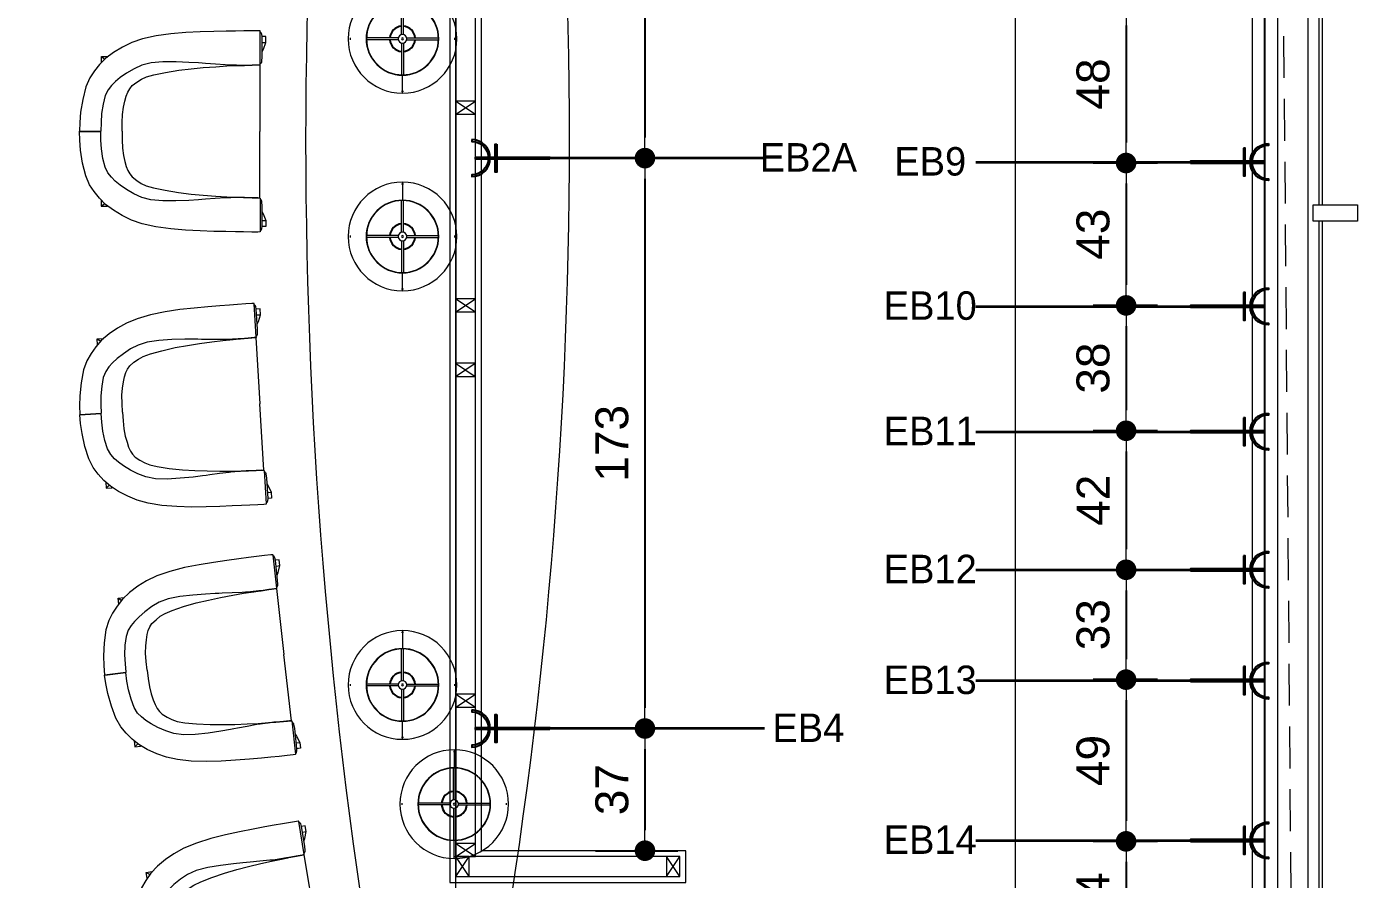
# Model space of a CAD drawing. Header units: centimetres. Extents: x 5488 to 20269, y -31398 to -19684.
# Drawn here: x 13498.3 to 13902.4, y -23883.3 to -23624.4 of the extents above; entities that cross this region are included whole.
import ezdxf
from ezdxf.enums import TextEntityAlignment as Align

# ---------------------------------------------------------------- set-up
doc = ezdxf.new("R2010")
doc.units = ezdxf.units.CM
doc.set_wipeout_variables(frame=1)
doc.header["$PDMODE"] = 1
doc.linetypes.add('HIDDEN', pattern=[9.524999999999999, 6.35, -3.175])
doc.layers.add('ELEKTRİK', color=10, linetype='Continuous')
doc.layers.add('xxx_Autoxxx_Auto_Tefris_Silik', color=252, linetype='Continuous')
for name, color, linetype, lineweight in [('ELK', 1, 'Continuous', 35), ('Make2D$Visible$Curves$METAL', 132, 'Continuous', 0), ('Make2D$Visible$Tangents$Default', 40, 'Continuous', 0), ('xxx_Auto_Element_Dograma Cam', 140, 'Continuous', 9), ('xxx_Auto_FFE_UPHOLSTERY', 67, 'Continuous', 20), ('xxx_Auto_FFE_WOOD', 36, 'Continuous', 0), ('xxx_Auto_Kaplama_Ahşap', 34, 'Continuous', 0), ('xxx_Auto_Konstruksiyon_Metal', 141, 'Continuous', 0), ('xxx_Auto_Merdiven_Merdiven', 163, 'Continuous', 15), ('xxx_Auto_Tefris_Silik', 252, 'Continuous', 13), ('xxx_Auto_Tefris_Tefris', 32, 'Continuous', 15)]:
    doc.layers.add(name, color=color, linetype=linetype, lineweight=lineweight)
doc.styles.add('AUTOBAN', font='')
doc.styles.add('TAKSİM', font='GOTHIC.TTF', dxfattribs={"height": 20})
doc.styles.get('AUTOBAN').set_extended_font_data('Helvetica Normal Tr')
doc.dimstyles.new('AUTO_DIM_1-50', dxfattribs={"dimtxt": 10, "dimasz": 6.25, "dimexe": 10, "dimexo": 10, "dimgap": 5, "dimtad": 1, "dimdec": 0, "dimzin": 0, "dimdsep": 46, "dimtxsty": 'AUTOBAN', "dimblk": 'DOT', "dimcen": 5, "dimclrd": 256, "dimclre": 256, "dimclrt": 256, "dimadec": 0, "dimazin": 0, "dimtfac": 1, "dimtdec": 0, "dimtix": 1, "dimtofl": 0, "dimtmove": 1, "dimatfit": 3, "dimfxl": 15, "dimfxlon": 1, "dimtolj": 1, "dimtzin": 0, "dimlwd": -1, "dimlwe": -1, "dimarcsym": 0})

# ---------------------------------------------------------------- blocks, each defined once
blk = doc.blocks.new('A$Cff1dd7f8')
at = {"layer": 'Make2D$Visible$Curves$METAL'}
for p, q in [((0.2732328347628936, 15.87295637635179), (-0.2732328347701696, 15.87295637635179)), ((-0.2732328347701696, 1.253636243458459), (-0.2732328347701696, 10.92609593551242)), ((0.2732328347628936, 1.253636243458459), (0.2732328347628936, 10.92609200894731)), ((-15.87295637656644, 0.2732328345482529), (-15.87295637656644, -0.2732328349775344)), ((-1.253377393892151, 0.2732328345482529), (-10.92589744630095, 0.2732328345482529)), ((1.253870128748531, 0.2732328345482529), (10.9258974462864, 0.2732328345482529)), ((15.87295637655916, -0.2732328349775344), (15.87295637655916, 0.2732328345482529)), ((-1.253380307163752, -0.2732328349775344), (-10.9258974462864, -0.2732328349775344)), ((-0.2732328347701696, -1.253636243458459), (-0.2732328347701696, -10.92573252727379)), ((0.2732328347628936, -1.253636243458459), (0.2732328347628936, -10.92573645383527)), ((1.253867215389619, -0.2732328349775344), (10.92589744627185, -0.2732328349775344)), ((-0.2732328347701696, -15.8729563767738), (0.2732328347628936, -15.8729563767738))]:
    blk.add_line(p, q, dxfattribs=at)
at = {"layer": 'Make2D$Visible$Curves$METAL', "extrusion": (0, 0, -1)}
for centre, radius in [((0, 0), 1.283066643983845), ((7.275957614183426e-12, 0), 0.2848867890329946)]:
    blk.add_circle(centre, radius, dxfattribs=at)
at = {"layer": 'Make2D$Visible$Tangents$Default'}
for p, q in [((0, 10.92931339054849), (0, 11.0353433047203)), ((0, -11.03534330472394), (0, -10.92931339054849))]:
    blk.add_line(p, q, dxfattribs=at)
at = {"layer": 'xxx_Auto_FFE_UPHOLSTERY'}
for p, q in [((0, 16.49999999999636), (0, 11.0353433047203)), ((0, -16.49999999999636), (0, -11.03534330472394))]:
    blk.add_line(p, q, dxfattribs=at)
for centre, radius, start, end in [((0, 0), 16.49999999999511, 90, 270), ((0, 0), 16.49999999999468, 270, 90), ((-7.275957614183426e-12, 0), 11.03534330472205, 90, 270), ((0, 0), 10.92931339054622, 90, 270), ((0, 0), 11.03534330472137, 270, 90), ((0, 0), 10.92931339054624, 270, 90)]:
    blk.add_arc(centre, radius, start, end, dxfattribs=at)
at = {"layer": 'xxx_Auto_FFE_WOOD', "lineweight": -3}
for centre, radius, start, end in [((-7.275957614183426e-12, 3.637978807091713e-12), 3.838265330786329, 94.08214108118798, 175.9164560713276), ((0, 3.637978807091713e-12), 3.838265330786175, 4.082141078054467, 85.9158123688737), ((-7.275957614183426e-12, -3.637978807091713e-12), 3.838265330785848, 184.0803807781987, 265.917858918812), ((-7.275957614183426e-12, 3.637978807091713e-12), 3.838265330788561, 274.086320684831, 355.9178589156785)]:
    blk.add_arc(centre, radius, start, end, dxfattribs=at)
blk = doc.blocks.new('MASA AYDINLATMA 1')
at = {"layer": 'xxx_Auto_Konstruksiyon_Metal'}
blk.add_blockref('A$Cff1dd7f8', (18518.08881804477, -30454.92704879188, -1.576971435546931), dxfattribs=at)
blk = doc.blocks.new('bar_tabla')
blk.add_wipeout([(8493.086191671964, -23936.262466913187), (8492.477129803923, -23936.18178919871), (8491.877488020282, -23936.048017064004), (8491.291885585064, -23935.86218100566), (8490.72483361197, -23935.62571258806), (8490.180700313578, -23935.340433415502), (8489.663677351376, -23935.008541099727), (8489.177747545837, -23934.632592330876), (8488.726654195263, -23934.21548318235), (8488.313872239767, -23933.760426801306), (8487.942581492518, -23933.270928656548), (8487.615642144447, -23932.750759534632), (8487.335572731137, -23932.203926492064), (8487.10453073161, -23931.634641987475), (8486.92429594845, -23931.047291431456), (8486.796256797332, -23930.44639940414), (8476.440201127178, -23862.684152797738), (8469.029101043836, -23794.536918446334), (8464.576868778846, -23726.132623390768), (8463.091862131378, -23657.5996772302), (8464.576868778846, -23589.06673106963), (8469.029101043836, -23520.662436014063), (8476.440201127176, -23452.51520166266), (8486.79625679733, -23384.752955056258), (8486.924295948449, -23384.15206302894), (8487.104530731609, -23383.564712472922), (8487.335572731135, -23382.995427968333), (8487.615642144445, -23382.448594925765), (8487.942581492516, -23381.92842580385), (8488.313872239765, -23381.438927659092), (8488.726654195261, -23380.983871278047), (8489.177747545835, -23380.56676212952), (8489.663677351375, -23380.19081336067), (8490.180700313576, -23379.858921044895), (8490.724833611968, -23379.57364187234), (8491.291885585062, -23379.337173454736), (8491.87748802028, -23379.151337396394), (8492.477129803921, -23379.01756526169), (8493.086191671962, -23378.93688754721), (8493.69998179395, -23378.909925743446), (8511.392033521683, -23378.909925743446), (8511.998770932156, -23378.936270337937), (8512.600941413759, -23379.015105824947), (8513.19401241302, -23379.145838807635), (8513.773519868515, -23379.327485255308), (8514.335101811981, -23379.558677910252), (8514.874531200967, -23379.837676579107), (8515.3877477359, -23380.162381231366), (8515.870888422063, -23380.530347806343), (8516.320316646468, -23380.938806609694), (8516.732649550739, -23381.384683160977), (8517.104783493969, -23381.86462133535), (8517.433917413922, -23382.375008625222), (8517.717573910695, -23382.912003331683), (8517.953617894182, -23383.471563481075), (8518.140272654942, -23384.049477249046), (8518.276133237556, -23384.641394663064), (8529.16996080023, -23452.38382146324), (8536.967452922883, -23520.552076423595), (8541.652429609523, -23589.004708668006), (8543.21516941345, -23657.5996772302), (8541.652429609523, -23726.19464579239), (8536.967452922883, -23794.647278036802), (8529.16996080023, -23862.815532997156), (8518.276133237556, -23930.557959797334), (8518.14027265494, -23931.149877211352), (8517.953617894178, -23931.727790979323), (8517.717573910693, -23932.287351128714), (8517.433917413919, -23932.82434583517), (8517.104783493965, -23933.334733125044), (8516.732649550735, -23933.81467129942), (8516.320316646466, -23934.260547850703), (8515.870888422061, -23934.66900665405), (8515.387747735898, -23935.036973229027), (8514.874531200965, -23935.361677881287), (8514.33510181198, -23935.640676550145), (8513.773519868513, -23935.871869205086), (8513.19401241302, -23936.05351565276), (8512.600941413759, -23936.184248635447), (8511.998770932156, -23936.263084122456), (8511.392033521683, -23936.28942871695), (8493.699981793952, -23936.28942871695)])
at = {"color": 0, "lineweight": -2, "ltscale": 100}
blk.add_lwpolyline([(8493.699981793952, -23936.28942871695), (8511.392033521683, -23936.28942871695, 0.3617938287667207), (8518.276133237556, -23930.55795979733, 0.09136574256456434), (8518.276133237556, -23384.64139466306, 0.3617938287667207), (8511.392033521683, -23378.90992574345), (8493.69998179395, -23378.90992574345, 0.3663756221309762), (8486.79625679733, -23384.75295505626, 0.08687806280788518), (8486.796256797332, -23930.44639940414, 0.3663756221309762)], format="xyb", close=True, dxfattribs=at)
at = {"layer": 'xxx_Auto_Kaplama_Ahşap'}
for p in [(-10025.59611408161, 6828.22440660758), (-10025.59611408161, 6768.224406607587), (-10025.59611408161, 6632.11220680895), (-10009.87237693171, 6595.950843441671, 1.576971435546938)]:
    blk.add_blockref('MASA AYDINLATMA 1', p, dxfattribs=at)
blk = doc.blocks.new('A$C19821016')
for points in [[(22.44048920782006, -61.0090202333231), (33.71055451543725, -61.00901563544357), (33.78069534895985, -60.9965148438896), (33.83082045573065, -60.95901444196898), (33.85852249318486, -60.2381606251256), (33.86139793345501, -58.1755995887961), (33.84255033592672, -55.43170722200375), (33.79860576906867, -52.6669135487391), (33.73707339253815, -49.45680767784688), (33.65896580158369, -45.37702522375002), (33.52197431638888, -40.74022165262431), (33.28380551592454, -35.859057675847), (32.84670019998885, -30.84781451082017), (32.11292205656537, -25.82077432861297), (31.11008015044354, -21.25182599201798), (29.86580261990639, -17.61485597962928), (28.36018421080371, -14.50832735804033), (26.57331585428983, -11.53070510119323), (24.59531985987269, -8.894269445760074), (22.51632235175202, -6.811296813710214), (20.2947411285113, -5.051698034385481), (17.95173435407378, -3.48197586099559), (14.93015788030243, -2.143560040492957), (10.70720175392125, -1.10759679752482), (6.354020586531988, -0.4161923235042195), (2.941776619118173, -0.1114299216606014), (0, 0), (-8.262786650448106e-06, -0.04298319035115128), (-0.01461591484257951, -0.07518768906811601), (-0.05846371977531817, -0.08592607975879218)], [(-22.55739179240481, -61.00902941227832), (-33.827457100022, -61.00902941227832), (-33.89759793864505, -60.99652864933887), (-33.94772306071536, -60.95902826786914), (-33.97542539225833, -60.23817446232715), (-33.97830167399661, -58.1756134271709), (-33.95945519590168, -55.4317210526915), (-33.91551175700442, -52.66692736149707), (-33.85398069010989, -49.4568214655028), (-33.77587476359622, -45.37703897953907), (-33.63888517009036, -40.74023535252491), (-33.40071836100833, -35.85907127858081), (-32.96361508952396, -30.84782793522754), (-32.22983899699466, -25.82078745366016), (-31.2269989548804, -21.25183870793262), (-29.98272290812747, -17.61486818791309), (-28.47710576640384, -14.50833895207325), (-26.69023862468021, -11.5307159662334), (-24.71224370585696, -8.894279503831058), (-22.63324704753177, -6.811306023606448), (-20.41166654216067, -5.051706337937503), (-18.06866040812747, -3.481983208665042), (-15.0470844803931, -2.143566155442386), (-10.82412877665774, -1.107601189622073), (-6.470947891342803, -0.4161949396220734), (-3.05870404826419, -0.1114311456767609), (-0.1169274746062001, -2.385058905929327e-08), (-0.1169191942826728, -0.04298321419992135), (-0.1023115290881833, -0.07518770695605781), (-0.05846371977531817, -0.08592607975879218)], [(-0.1169346111109917, -0.04294922580265848), (-0.1169346111109917, -7.225942635544925), (-0.1169346111109917, -7.202067047377568), (-0.1023200227500638, -7.184169793137698), (-0.05846372233645525, -7.178199791916995)], [(7.166438081185333e-06, -0.04294922580265848), (7.166438081185333e-06, -7.225942635544925), (7.166438081185333e-06, -7.202067047377568), (-0.0146074219228467, -7.184169793137698), (-0.05846372233645525, -7.178199791916995)], [(-23.24763871632422, -7.42686047420284), (-23.26189767775941, -7.416759490966797), (-25.27224504409787, -7.416761422211493), (-25.27218965335305, -9.383563995157601), (-25.20105037850044, -9.545786369859343)], [(-25.27224504409787, -7.416761422211493), (-24.59493600783753, -8.268869400024414), (-24.39732333117536, -8.578743330661382)], [(-22.55958630994246, -61.00902941227832), (-22.51957967236922, -60.95903017521778), (-22.47228505567, -60.26843264103809), (-22.41041257337019, -58.29664614201465), (-22.34125211194441, -55.68426325322071), (-22.35372998670027, -54.92947008610645), (-22.37625195935652, -53.00333979130664), (-22.39969708875105, -51.07266809941211), (-22.41195371106551, -50.37190439701953), (-22.49295690015242, -49.20993235112292), (-22.72262647107527, -45.89564325810352), (-22.95754697278426, -42.56603052616992), (-23.05430295422957, -41.35809137822071), (-23.13473393872664, -40.17320539952198), (-23.32067563489363, -36.91275169850269), (-23.47826459363387, -32.57976152897754), (-23.4736335511534, -28.17726614476123), (-23.14938428357527, -24.17651369572559), (-22.3481223817198, -21.04875185490528), (-21.16510846570418, -18.42441179753223), (-19.69560124829695, -15.93391802311817), (-18.18010785535262, -13.76853373051563), (-16.8591315980284, -12.11951830387989), (-15.55696465924666, -10.80996515751758), (-14.09789063886092, -9.662961983689456), (-12.11305692151473, -8.709266686448245), (-9.23361375287459, -7.979633355149417), (-6.015085482153154, -7.499422097214847), (-3.012998842748857, -7.293987298020511), (-0.1191291286486376, -7.225942635544925), (-0.1169346111109917, -7.225942635544925)], [(-23.26189767775941, -7.416759490966797), (-23.26189767775941, -7.441146699326055)], [(22.4404643477319, -61.00902941227832), (22.40045771015866, -60.95903017521778), (22.35316309345944, -60.26843264103809), (22.29129061115964, -58.29664614201465), (22.22213014973386, -55.68426325322071), (22.23460802448972, -54.92947008610645), (22.25712999714597, -53.00333979130664), (22.2805751265405, -51.07266809941211), (22.29283174885495, -50.37190439701953), (22.37383493794187, -49.20993235112292), (22.60350450886472, -45.89564325810352), (22.8384250105737, -42.56603052616992), (22.93518099201901, -41.35809137822071), (23.01561197651608, -40.17320539952198), (23.20155367268308, -36.91275169850269), (23.35914263142331, -32.57976152897754), (23.35451158894284, -28.17726614476305), (23.03026232136472, -24.17651369572741), (22.22900041950925, -21.0487518549071), (21.04598650349362, -18.42441179753405), (19.5764792860864, -15.93391802311999), (18.06098589314206, -13.76853373051745), (16.74000963581784, -12.1195183038817), (15.4378426970361, -10.8099651575194), (13.97876867665036, -9.662961983691275), (11.99393495930417, -8.709266686450064), (9.114491790664033, -7.979633355151236), (5.895963519942597, -7.499422097216666), (2.893876880538301, -7.293987298020511), (7.166438081185333e-06, -7.225942635544925)], [(23.13071127677358, -7.42686047420284), (23.14497023820877, -7.416759490966797), (25.15531760454724, -7.416761422211493), (25.15526221380242, -9.383563995157601), (25.0841229389498, -9.545786369859343)], [(23.14497023820877, -7.416759490966797), (23.14497023820877, -7.441146699326055)], [(25.15531760454724, -7.416761422211493), (24.4780085682869, -8.268869400024414), (24.28039589162472, -8.578743330661382)], [(-25.27224313674378, -9.383563995361328), (-25.07934186862622, -9.383563263287215)], [(25.15531569719315, -9.383563995361328), (24.96241442907558, -9.383563263289034)], [(-26.95255864102, -61.61902857297537), (-27.86001366376877, -62.05429267883301), (-30.04897850751877, -62.90637397766113), (-32.05932205915451, -62.9063478034077), (-32.05932205915451, -61.61762316557542)], [(-30.04898644959212, -61.6190294397893), (-30.04900321054993, -62.90637397733917)], [(26.83563120146937, -61.61902857297537), (27.74308622421813, -62.05429267883301), (29.93205106796813, -62.90637397766113), (31.94239461960387, -62.9063478034077), (31.94239461960387, -61.61762316557542)], [(29.93205901004148, -61.6190294397893), (29.93207577099929, -62.90637397733917)]]:
    blk.add_lwpolyline(points)
at = {"elevation": -1.971214294433667}
for points in [[(-0.05846558138728142, -14.48922157287598), (-2.981317143887281, -14.48922157287598), (-5.743293385952711, -14.58601760864258), (-8.183518987149, -14.92296600341797), (-10.26409588381648, -15.37605094909668), (-11.94712601229548, -15.82791137695312), (-13.30847797915339, -16.35544013977051), (-14.42402039095759, -17.03553009033203), (-15.45691452547908, -17.81680488586426), (-16.60385666415095, -19.34931373596191), (-17.6089225821197, -20.90572547912598), (-18.3897071890533, -22.60106372833252), (-19.11252365633845, -25.08364486694336), (-19.94369469210505, -29.00178527832031), (-20.70149956271052, -33.49360394477844), (-21.20422516390681, -37.69722175598145), (-21.55900074468445, -41.77080420598031), (-21.88651428744197, -46.02813339233398), (-22.12501546791646, -49.72882347550694), (-22.27199805203963, -53.203068028708), (-22.33123932406306, -55.39768981933594), (-22.33905945345759, -55.68998527526855), (-22.40821991488338, -58.3023681640625), (-22.47738037630916, -60.91475105285645), (-0.05846558138728142, -60.87828826904297)], [(-0.05846558138728142, -14.48922157287598), (2.864385981112719, -14.48922157287598), (5.626362223178148, -14.58601760864258), (8.066587824374437, -14.92296600341797), (10.14716472104192, -15.37605094909668), (11.83019484952092, -15.82791137695312), (13.19154681637883, -16.35544013977051), (14.30708922818303, -17.03553009033203), (15.33998336270452, -17.81680488586426), (16.48692550137639, -19.34931373596191), (17.49199141934514, -20.90572547912598), (18.27277602627873, -22.60106372833252), (18.99559249356389, -25.08364486694336), (19.82676352933049, -29.00178527832031), (20.58456839993596, -33.49360394477844), (21.08729400113225, -37.69722175598145), (21.44206958190989, -41.77080420598031), (21.76958312466741, -46.02813339233398), (22.00808430514189, -49.72882347550694), (22.15506688926507, -53.203068028708), (22.2143081612885, -55.39768981933594), (22.22212829068303, -55.68998527526855), (22.29128875210881, -58.3023681640625), (22.36044921353459, -60.91475105285645), (-0.05846558138728142, -60.87828826904297)]]:
    blk.add_lwpolyline(points, dxfattribs=at)
for points in [[(-22.86046862717922, -61.00902941227832, -0.2248433294335341), (-23.77753990888596, -61.5302791595459), (-25.23238152265549, -61.61902809143066), (-32.04581040143967, -61.6190299987793), (-32.89820069074631, -61.5302791595459, -0.1677319104943436), (-33.60453691308976, -61.00902941227832, -0.1677319104943436)], [(22.74354118762858, -61.00902941227832, 0.2248433294335341), (23.66061246933532, -61.5302791595459), (25.11545408310485, -61.61902809143066), (31.92888296188903, -61.6190299987793), (32.78127325119567, -61.5302791595459, 0.1677319104943436), (33.48760947353912, -61.00902941227832, 0.1677319104943436)]]:
    blk.add_lwpolyline(points, format="xyb")
blk = doc.blocks.new('A$C67A25700')
at = {"color": 0}
blk.add_wipeout([(22.564627395776274, 3.6035648822053616), (22.865509711788643, 3.6035920171375935), (23.78262799845387, 3.0824249776376647), (25.23747761006873, 2.993807250331251), (26.957654721480644, 2.993961902161324), (27.865148994630566, 2.5587796364850703), (30.054215377065756, 1.7068957544507342), (32.064534217496025, 1.7070770541237152), (32.06441799210178, 2.995827860646699), (32.903288743203106, 3.083247520201354), (33.60957795400765, 3.604560965952899), (33.83249814003359, 3.6045810699065655), (33.90263785099481, 3.6170881584142194), (33.95275959090852, 3.654593060242398), (33.983087183088244, 6.438010647339581), (33.96938697108246, 8.406797303593123), (33.90551396234512, 12.68853339233194), (33.809288597456046, 17.688202188177897), (33.72887655095302, 20.94504650073022), (33.522794772260795, 26.313929328527905), (33.069419679775706, 32.58053401632833), (32.80064186742035, 34.89740749031008), (32.65850676486087, 35.87054947590042), (32.3123357704602, 38.24064330056233), (31.94402552606096, 40.10279229859346), (31.538606646005938, 41.94908939027058), (31.228454521661636, 43.361537091463035), (29.983850481470107, 46.99839538223418), (28.477953184970474, 50.10478882205729), (26.690817514965897, 53.08225064800376), (25.201446003213967, 55.06703621407316), (25.272628392890873, 55.22927472887967), (25.272452925067444, 57.19607729420378), (23.247840230841543, 57.18579049209428), (22.416567983725688, 57.973004630505955), (20.989356748826054, 59.10321581915976), (20.22227433780293, 59.68755108651475), (18.068513462242915, 61.13020583980813), (15.046816842274891, 62.46835038816441), (11.497127578105285, 63.338811924380764), (7.548840183053857, 64.02378132801705), (6.470524505929328, 64.19494816205939), (3.0582531917440607, 64.49940422313692), (1.587359886214837, 64.55498713244543), (0.11646658068561243, 64.61057004175419), (0.11647759054372137, 64.56762084062153), (0.10185741599450845, 64.53538104082222), (0.05801057529342903, 64.52463871366868), (0.014161802102919105, 64.5353731499224), (-0.0004641865338585061, 64.56761034549615), (-0.000460893447566316, 64.61055952055543), (-0.3537941811165232, 64.59714389429001), (-1.1222824154761888, 64.56796535011773), (-1.8539093949343113, 64.54018638203075), (-2.653403321217341, 64.50983059023011), (-2.9422274513464246, 64.49886429658729), (-4.382143065094852, 64.37012825339168), (-5.703921731851037, 64.25195427575488), (-6.3544439200285465, 64.19379416434444), (-9.898423185737272, 63.6305854501468), (-10.707562715722961, 63.50199710351093), (-14.930425397066468, 62.465653019415164), (-17.951881154139205, 61.12696470488302), (-20.29474635438334, 59.557031234897885), (-22.302816366132287, 57.96624883859227), (-23.144762160519786, 57.19171274134356), (-25.155109518507967, 57.19152950785442), (-25.154930235975666, 55.22472694287434), (-25.08372284807259, 55.06251098952158), (-25.829793411816937, 54.06789997249954), (-26.395226360512336, 53.31410285532269), (-26.48526004156958, 53.194076016798775), (-26.57273674838163, 53.07745796408701), (-27.05456163697683, 52.27438491976792), (-27.466036655262972, 51.5885662677711), (-28.192188287673098, 50.3782659784402), (-28.359336562146265, 50.09967457145543), (-28.783258899888807, 49.224798483829964), (-29.32560722718836, 48.10551898267936), (-29.657307659717887, 47.4209672361959), (-29.864674804283236, 46.99301017900191), (-30.210810771672147, 45.98097155312495), (-30.48664956779451, 45.17446907290685), (-30.866922754117628, 44.06261942651973), (-31.10862433130579, 43.35592796681158), (-31.47210072935064, 41.6992157842141), (-31.768277819644236, 40.34925139494567), (-32.11105418486363, 38.78688920796397), (-32.42190802748589, 36.65591618398329), (-32.89754225674223, 33.14965067978255), (-32.932514913536394, 32.7482845750805), (-33.15536726028036, 30.19070426708212), (-33.30877189779288, 28.178935173972107), (-33.460625521176006, 25.060985909026357), (-33.53590189558354, 23.285360222963767), (-33.61627041890844, 20.556759523500787), (-33.665791280603024, 18.68171246167804), (-33.71682296664899, 16.00356152745318), (-33.773078178812916, 13.05384249921093), (-33.81616439642014, 10.558199261836222), (-33.847312079335595, 7.803853421567467), (-33.855081424048294, 5.4006260095592395), (-33.83966717475836, 4.008919967440164), (-33.825783651154865, 3.6484943096316726), (-33.775655162631516, 3.610998428374188), (-33.705513202016476, 3.598503962488735), (-33.48256815978256, 3.5985102918481005), (-32.77618493164463, 3.077324247305782), (-31.937298426385947, 2.990055895511773), (-31.937198982277746, 1.7013312616260023), (-29.926838657530492, 1.701486390567858), (-27.28424278475527, 2.7714380679586625), (-26.830534902272795, 2.9891110392071383), (-25.110357790947727, 2.9892666541282793), (-23.65552418689538, 3.0781467898670627), (-22.738499917563573, 3.599479240663406), (-22.435447939815695, 3.5995157502212365), (-22.395420950647168, 3.6495094183449908), (-22.355416447478696, 3.693792148674838), (-11.689830955488139, 3.7121008448544472), (2.33735375802466, 3.728783568228927), (14.371834928358787, 3.7102956601598933), (22.15593117456718, 3.6983373834575985)], dxfattribs=at)
at = {"color": 0, "xscale": -1, "rotation": 0.00516719330883042}
blk.add_blockref('A$C19821016', (-0.0004608934486896032, 64.6105595205554), dxfattribs=at)
blk = doc.blocks.new('A$C50025146')
at = {"layer": 'ELEKTRİK'}
for points in [[(16.0258407970905, 9.846670621633166), (16.5885051934838, 9.846670621633166), (16.5885051934838, 1.406704675742731), (16.0258407970905, 1.406704675742731)], [(6.940050297998823e-05, 5.345355450490388), (6.940050297998823e-05, 5.908019846885509), (22.50664525620232, 5.908019846885509), (22.50664525620232, 5.345355450490388)]]:
    blk.add_hatch(color=256, dxfattribs=at).paths.add_polyline_path(points)
h = blk.add_hatch(color=256, dxfattribs=at)
edge = h.paths.add_edge_path()
edge.add_line((23.70435837441619, 11.25333161261187), (23.70435837441619, 10.69066721622039))
edge.add_ellipse((23.70435837441619, 5.626687648689767), major_axis=(3.580774291992597, -3.580774291992606), ratio=0.9999999999999413, start_angle=134.9999999999983, end_angle=314.9999999999983)
edge.add_line((23.70435837441619, 0.5627080811555061), (23.70435837441619, 4.368476402305532e-05))
edge.add_ellipse((23.70435837441619, 5.626687648689767), major_axis=(3.978638102213783, 3.978638102213774), ratio=0.9999999999999128, start_angle=45.0000000000025, end_angle=225.0000000000025, ccw=False)
for points, elevation in [([(16.0258407970905, 1.406704675742731), (16.0258407970905, 9.846670621633166), (16.5885051934838, 9.846670621633166), (16.5885051934838, 1.406704675742731)], 4.791194770819646e-08), ([(6.940050297998823e-05, 5.908019846885509), (22.50664525620232, 5.908019846885509), (22.50664525620232, 5.345355450490388), (6.940050297998823e-05, 5.345355450490388)], 4.794507297291503e-08)]:
    blk.add_lwpolyline(points, close=True, dxfattribs=dict(at, elevation=elevation))
at = {"layer": 'ELEKTRİK', "elevation": 4.798666618537076e-08}
blk.add_lwpolyline([(23.70435837441437, 4.368476402305532e-05), (23.70435837441619, 0.5627080811555061, -0.9999999999999944), (23.70435837441619, 10.69066721622039), (23.70435837441619, 11.25333161261187, 0.9999999999999944)], format="xyb", close=True, dxfattribs=at)
blk = doc.blocks.new('_DOT')
at = {"color": 0, "linetype": 'ByBlock', "lineweight": 0}
blk.add_line((-0.5, 1e-16), (-1, 2e-16), dxfattribs=at)
at = {"linetype": 'ByBlock', "lineweight": 0, "const_width": 0.5}
blk.add_lwpolyline([(-0.25, 0, 1), (0.25, 0, 1)], format="xyb", close=True, dxfattribs=at)
blk = doc.blocks.new('*D327')
at = {"transparency": 16777216}
for p, q in [((13841.70224471804, -23617.86037277993), (13822.12619090527, -23617.86037277993)), ((13832.12619090527, -23624.11037277993), (13832.12619090527, -23659.5816313615)), ((13841.70224471804, -23665.8316313615), (13822.12619090527, -23665.8316313615))]:
    blk.add_line(p, q, dxfattribs=at)
at = {"layer": 'Defpoints', "color": 0, "transparency": 16777216}
for p in [(13851.70224471804, -23617.86037277993), (13832.12619090527, -23665.8316313615), (13851.70224471804, -23665.8316313615)]:
    blk.add_point(p, dxfattribs=at)
at = {"transparency": 16777216, "xscale": 6.25, "yscale": 6.25, "zscale": 6.25}
for p, rotation in [((13832.12619090527, -23617.86037277993), 90), ((13832.12619090527, -23665.8316313615), 270)]:
    blk.add_blockref('_DOT', p, dxfattribs=dict(at, rotation=rotation))
at = {"transparency": 16777216, "insert": (13822.12619090526, -23641.84600207071), "char_height": 10, "attachment_point": 5, "rotation": 90, "style": 'AUTOBAN'}
blk.add_mtext('\\A1;48', dxfattribs=at)
blk = doc.blocks.new('*D328')
at = {"transparency": 16777216}
for p, q in [((13841.70224471804, -23665.8316313615), (13822.12619090529, -23665.8316313615)), ((13832.12619090529, -23672.0816313615), (13832.12619090529, -23702.80432481163)), ((13841.70224471804, -23709.05432481163), (13822.12619090529, -23709.05432481163))]:
    blk.add_line(p, q, dxfattribs=at)
at = {"layer": 'Defpoints', "color": 0, "transparency": 16777216}
for p in [(13851.70224471804, -23665.8316313615), (13832.12619090529, -23709.05432481163), (13851.70224471804, -23709.05432481163)]:
    blk.add_point(p, dxfattribs=at)
at = {"transparency": 16777216, "xscale": 6.25, "yscale": 6.25, "zscale": 6.25}
for p, rotation in [((13832.12619090529, -23665.8316313615), 90), ((13832.12619090529, -23709.05432481163), 270)]:
    blk.add_blockref('_DOT', p, dxfattribs=dict(at, rotation=rotation))
at = {"transparency": 16777216, "insert": (13822.12619090528, -23687.44297808656), "char_height": 10, "attachment_point": 5, "rotation": 90, "style": 'AUTOBAN'}
blk.add_mtext('\\A1;43', dxfattribs=at)
blk = doc.blocks.new('*D329')
at = {"transparency": 16777216}
for p, q in [((13841.70224471804, -23709.05432481163), (13822.1261909053, -23709.05432481163)), ((13832.1261909053, -23715.30432481163), (13832.1261909053, -23740.8504864995)), ((13841.70224471804, -23747.1004864995), (13822.1261909053, -23747.1004864995))]:
    blk.add_line(p, q, dxfattribs=at)
at = {"layer": 'Defpoints', "color": 0, "transparency": 16777216}
for p in [(13851.70224471804, -23709.05432481163), (13832.1261909053, -23747.1004864995), (13851.70224471804, -23747.1004864995)]:
    blk.add_point(p, dxfattribs=at)
at = {"transparency": 16777216, "xscale": 6.25, "yscale": 6.25, "zscale": 6.25}
for p, rotation in [((13832.1261909053, -23709.05432481163), 90), ((13832.1261909053, -23747.1004864995), 270)]:
    blk.add_blockref('_DOT', p, dxfattribs=dict(at, rotation=rotation))
at = {"transparency": 16777216, "insert": (13822.12619090529, -23728.07740565557), "char_height": 10, "attachment_point": 5, "rotation": 90, "style": 'AUTOBAN'}
blk.add_mtext('\\A1;38', dxfattribs=at)
blk = doc.blocks.new('*D330')
at = {"transparency": 16777216}
for p, q in [((13841.70224471804, -23747.1004864995), (13822.12619090532, -23747.1004864995)), ((13832.12619090532, -23753.3504864995), (13832.12619090532, -23783.03774507439)), ((13841.70224471804, -23789.28774507439), (13822.12619090532, -23789.28774507439))]:
    blk.add_line(p, q, dxfattribs=at)
at = {"layer": 'Defpoints', "color": 0, "transparency": 16777216}
for p in [(13851.70224471804, -23747.1004864995), (13832.12619090532, -23789.28774507439), (13851.70224471804, -23789.28774507439)]:
    blk.add_point(p, dxfattribs=at)
at = {"transparency": 16777216, "xscale": 6.25, "yscale": 6.25, "zscale": 6.25}
for p, rotation in [((13832.12619090532, -23747.1004864995), 90), ((13832.12619090532, -23789.28774507439), 270)]:
    blk.add_blockref('_DOT', p, dxfattribs=dict(at, rotation=rotation))
at = {"transparency": 16777216, "insert": (13822.12619090531, -23768.19411578694), "char_height": 10, "attachment_point": 5, "rotation": 90, "style": 'AUTOBAN'}
blk.add_mtext('\\A1;42', dxfattribs=at)
blk = doc.blocks.new('*D331')
at = {"transparency": 16777216}
for p, q in [((13841.70224471804, -23789.28774507439), (13822.12619090533, -23789.28774507439)), ((13832.12619090533, -23795.53774507439), (13832.12619090533, -23816.39142517478)), ((13841.70224471804, -23822.64142517478), (13822.12619090533, -23822.64142517478))]:
    blk.add_line(p, q, dxfattribs=at)
at = {"layer": 'Defpoints', "color": 0, "transparency": 16777216}
for p in [(13851.70224471804, -23789.28774507439), (13832.12619090533, -23822.64142517478), (13851.70224471804, -23822.64142517478)]:
    blk.add_point(p, dxfattribs=at)
at = {"transparency": 16777216, "xscale": 6.25, "yscale": 6.25, "zscale": 6.25}
for p, rotation in [((13832.12619090533, -23789.28774507439), 90), ((13832.12619090533, -23822.64142517478), 270)]:
    blk.add_blockref('_DOT', p, dxfattribs=dict(at, rotation=rotation))
at = {"transparency": 16777216, "insert": (13822.12619090532, -23805.96458512459), "char_height": 10, "attachment_point": 5, "rotation": 90, "style": 'AUTOBAN'}
blk.add_mtext('\\A1;33', dxfattribs=at)
blk = doc.blocks.new('*D332')
at = {"transparency": 16777216}
for p, q in [((13841.70224471804, -23822.64142517478), (13822.12619090535, -23822.64142517478)), ((13832.12619090535, -23828.89142517478), (13832.12619090535, -23865.47674721033)), ((13841.70224471806, -23871.72674721033), (13822.12619090535, -23871.72674721033))]:
    blk.add_line(p, q, dxfattribs=at)
at = {"layer": 'Defpoints', "color": 0, "transparency": 16777216}
for p in [(13851.70224471804, -23822.64142517478), (13832.12619090535, -23871.72674721033), (13851.70224471806, -23871.72674721033)]:
    blk.add_point(p, dxfattribs=at)
at = {"transparency": 16777216, "xscale": 6.25, "yscale": 6.25, "zscale": 6.25}
for p, rotation in [((13832.12619090535, -23822.64142517478), 90), ((13832.12619090535, -23871.72674721033), 270)]:
    blk.add_blockref('_DOT', p, dxfattribs=dict(at, rotation=rotation))
at = {"transparency": 16777216, "insert": (13822.12619090534, -23847.18408619256), "char_height": 10, "attachment_point": 5, "rotation": 90, "style": 'AUTOBAN'}
blk.add_mtext('\\A1;49', dxfattribs=at)
blk = doc.blocks.new('*D333')
at = {"transparency": 16777216}
for p, q in [((13841.70224471806, -23871.72674721033), (13822.12619090536, -23871.72674721033)), ((13832.12619090536, -23877.97674721033), (13832.12619090536, -23899.8816215083)), ((13847.12619090536, -23906.1316215083), (13822.12619090536, -23906.1316215083))]:
    blk.add_line(p, q, dxfattribs=at)
at = {"layer": 'Defpoints', "color": 0, "transparency": 16777216}
for p in [(13851.70224471806, -23871.72674721033), (13832.12619090536, -23906.1316215083), (13870.52865267088, -23906.1316215083)]:
    blk.add_point(p, dxfattribs=at)
at = {"transparency": 16777216, "xscale": 6.25, "yscale": 6.25, "zscale": 6.25}
for p, rotation in [((13832.12619090536, -23871.72674721033), 90), ((13832.12619090536, -23906.1316215083), 270)]:
    blk.add_blockref('_DOT', p, dxfattribs=dict(at, rotation=rotation))
at = {"transparency": 16777216, "insert": (13822.12619090535, -23888.92918435931), "char_height": 10, "attachment_point": 5, "rotation": 90, "style": 'AUTOBAN'}
blk.add_mtext('\\A1;34', dxfattribs=at)
blk = doc.blocks.new('*D336')
at = {"transparency": 16777216}
for p, q in [((13671.02712164291, -23530.72067180092), (13696.02712164291, -23530.72067180092)), ((13686.02712164291, -23536.97067180092), (13686.02712164291, -23658.09546977098)), ((13671.02712164291, -23664.34546977098), (13696.02712164291, -23664.34546977098))]:
    blk.add_line(p, q, dxfattribs=at)
at = {"layer": 'Defpoints', "color": 0, "transparency": 16777216}
for p in [(13657.63608154019, -23530.72067180092), (13657.88219927734, -23664.34546977098), (13686.02712164291, -23664.34546977098)]:
    blk.add_point(p, dxfattribs=at)
at = {"transparency": 16777216, "xscale": 6.25, "yscale": 6.25, "zscale": 6.25}
for p, rotation in [((13686.02712164291, -23530.72067180092), 90), ((13686.02712164291, -23664.34546977098), 270)]:
    blk.add_blockref('_DOT', p, dxfattribs=dict(at, rotation=rotation))
at = {"transparency": 16777216, "insert": (13676.0271216429, -23597.53307078595), "char_height": 10, "attachment_point": 5, "rotation": 90, "style": 'AUTOBAN'}
blk.add_mtext('\\A1;134', dxfattribs=at)
blk = doc.blocks.new('*D337')
at = {"transparency": 16777216}
for p, q in [((13671.02712164294, -23664.34546977098), (13696.02712164294, -23664.34546977098)), ((13686.02712164294, -23670.59546977098), (13686.02712164294, -23831.22514023057)), ((13671.02712164294, -23837.47514023057), (13696.02712164294, -23837.47514023057))]:
    blk.add_line(p, q, dxfattribs=at)
at = {"layer": 'Defpoints', "color": 0, "transparency": 16777216}
for p in [(13657.88219927734, -23664.34546977098), (13657.11530513306, -23837.47514023057), (13686.02712164294, -23837.47514023057)]:
    blk.add_point(p, dxfattribs=at)
at = {"transparency": 16777216, "xscale": 6.25, "yscale": 6.25, "zscale": 6.25}
for p, rotation in [((13686.02712164294, -23664.34546977098), 90), ((13686.02712164294, -23837.47514023057), 270)]:
    blk.add_blockref('_DOT', p, dxfattribs=dict(at, rotation=rotation))
at = {"transparency": 16777216, "insert": (13676.02712164293, -23750.91030500078), "char_height": 10, "attachment_point": 5, "rotation": 90, "style": 'AUTOBAN'}
blk.add_mtext('\\A1;173', dxfattribs=at)
blk = doc.blocks.new('*D338')
at = {"transparency": 16777216}
for p, q in [((13671.02712164296, -23837.47514023057), (13696.02712164296, -23837.47514023057)), ((13686.02712164296, -23843.72514023057), (13686.02712164296, -23868.31672632393)), ((13671.02712164296, -23874.56672632393), (13696.02712164296, -23874.56672632393))]:
    blk.add_line(p, q, dxfattribs=at)
at = {"layer": 'Defpoints', "color": 0, "transparency": 16777216}
for p in [(13657.11530513306, -23837.47514023057), (13636.59643476525, -23874.56672632393), (13686.02712164296, -23874.56672632393)]:
    blk.add_point(p, dxfattribs=at)
at = {"transparency": 16777216, "xscale": 6.25, "yscale": 6.25, "zscale": 6.25}
for p, rotation in [((13686.02712164296, -23837.47514023057), 90), ((13686.02712164296, -23874.56672632393), 270)]:
    blk.add_blockref('_DOT', p, dxfattribs=dict(at, rotation=rotation))
at = {"transparency": 16777216, "insert": (13676.02712164295, -23856.02093327725), "char_height": 10, "attachment_point": 5, "rotation": 90, "style": 'AUTOBAN'}
blk.add_mtext('\\A1;37', dxfattribs=at)

msp = doc.modelspace()

# ---------------------------------------------------------------- linework, layer by layer
at = {"layer": 'ELK', "color": 1}
for p, q in [((13786.51867419155, -23665.55029916331), (13874.20882057375, -23665.55029916329)), ((13786.51867419155, -23709.33565700984), (13874.20882057375, -23709.33565700981)), ((13786.51867419155, -23747.38181869772), (13874.20882057375, -23747.38181869769)), ((13786.51867419155, -23789.2877450744), (13874.20882057375, -23789.28774507437)), ((13786.51867419155, -23822.92275737299), (13874.20882057375, -23822.92275737297)), ((13786.51867419155, -23871.44541501215), (13874.20882057375, -23871.44541501212))]:
    msp.add_line(p, q, dxfattribs=at)
at = {"layer": 'xxx_Auto_Element_Dograma Cam'}
for points in [[(13887.40865267089, -24049.32448307136), (13887.40865267089, -23334.04706329626)], [(13890.78098920619, -23678.4994621061), (13890.78098920619, -23559.57923809323)], [(13891.78098920619, -23678.4994621061), (13891.78098920619, -23559.57923809323)], [(13890.78098920619, -23802.41968611896), (13890.78098920619, -23683.4994621061)], [(13891.78098920619, -23802.41968611896), (13891.78098920619, -23683.4994621061)], [(13890.78098920619, -24046.40452995572), (13890.78098920619, -23802.41968611896)], [(13891.78098920619, -24046.40452995572), (13891.78098920619, -23802.41968611896)]]:
    msp.add_lwpolyline(points, dxfattribs=at)
msp.add_lwpolyline([(13888.91300238567, -23683.4994621061), (13888.91300238567, -23678.4994621061), (13902.35898625961, -23678.4994621061), (13902.35898625961, -23683.4994621061)], close=True, dxfattribs=at)
at = {"layer": 'xxx_Auto_Kaplama_Ahşap'}
msp.add_lwpolyline([(13798.41075141256, -23906.13186837157), (13870.52865267087, -23906.13186837157), (13870.52865267087, -23411.94657527739), (13798.41075141256, -23411.94657527739)], close=True, dxfattribs=at)
at = {"layer": 'xxx_Auto_Konstruksiyon_Metal'}
for points in [[(13878.20864922849, -23907.93186837158), (13878.20882057375, -23410.14657527738)], [(13692.60872927734, -23882.36657743928), (13696.60872927734, -23876.36657743928)], [(13696.60872927734, -23882.36657743928), (13692.60872927734, -23876.36657743928)]]:
    msp.add_lwpolyline(points, dxfattribs=at)
msp.add_lwpolyline([(13692.60872927734, -23882.36657743928), (13696.60872927734, -23882.36657743928), (13696.60872927734, -23876.36657743928), (13692.60872927734, -23876.36657743928)], close=True, dxfattribs=at)
at = {"layer": 'xxx_Autoxxx_Auto_Tefris_Silik'}
msp.add_lwpolyline([(13874.20882057375, -23906.13186837158), (13874.20882057375, -23411.94657527739)], dxfattribs=at)

# ---------------------------------------------------------------- block references
at = {"layer": 'ELEKTRİK', "xscale": -1, "rotation": 180}
for p in [(13851.70217531753, -23659.92361151461, -4.794507297291503e-08), (13851.70217531753, -23703.70896936113, -4.794507297291503e-08), (13851.70217531753, -23741.75513104901, -4.794507297291503e-08), (13851.70217531753, -23783.66105742569, -4.794507297291503e-08), (13851.70217531753, -23817.29606972429, -4.794507297291503e-08), (13851.70217531755, -23865.81872736343, -4.79450729729119e-08)]:
    msp.add_blockref('A$C50025146', p, dxfattribs=at)
at = {"layer": 'xxx_Auto_Kaplama_Ahşap'}
msp.add_blockref('bar_tabla', (5119.896593948606, -1.438421148275665), dxfattribs=at)

# ---------------------------------------------------------------- texts
at = {"layer": 'ELK', "color": 1, "style": 'TAKSİM'}
for s, p in [('EB2A', (13735.64140031522, -23668.43890350546)), ('EB9', (13772.64752954946, -23669.64373289778)), ('EB10', (13772.64752954946, -23713.42909074431)), ('EB11', (13772.64752954946, -23751.47525243218)), ('EB12', (13772.64752954946, -23793.38117880886)), ('EB13', (13772.64752954946, -23827.01619110746)), ('EB4', (13735.64140031522, -23841.56857396504)), ('EB14', (13772.64752954946, -23875.53884874662))]:
    msp.add_text(s, height=8.64, dxfattribs=at).set_placement(p, align=Align.CENTER)

# ---------------------------------------------------------------- dimensions: what is measured, and where the dimension line sits
for base, p1, p2, picture, middle in [((13832.12619090527, -23665.8316313615), (13851.70224471804, -23617.86037277992), (13851.70224471804, -23665.83163136149), '*D327', (13822.12619090526, -23641.84600207071)), ((13832.12619090529, -23709.05432481163), (13851.70224471804, -23665.83163136149), (13851.70224471804, -23709.05432481162), '*D328', (13822.12619090528, -23687.44297808656)), ((13832.1261909053, -23747.1004864995), (13851.70224471804, -23709.05432481162), (13851.70224471804, -23747.1004864995), '*D329', (13822.12619090529, -23728.07740565557)), ((13832.12619090532, -23789.28774507439), (13851.70224471804, -23747.1004864995), (13851.70224471804, -23789.28774507438), '*D330', (13822.12619090531, -23768.19411578694)), ((13832.12619090533, -23822.64142517478), (13851.70224471804, -23789.28774507438), (13851.70224471804, -23822.64142517478), '*D331', (13822.12619090532, -23805.96458512459)), ((13832.12619090535, -23871.72674721033), (13851.70224471804, -23822.64142517478), (13851.70224471805, -23871.72674721032), '*D332', (13822.12619090534, -23847.18408619256)), ((13832.12619090536, -23906.1316215083), (13851.70224471805, -23871.72674721032), (13870.52865267087, -23906.13162150829), '*D333', (13822.12619090535, -23888.92918435931))]:
    dim = msp.add_linear_dim(base=base, p1=p1, p2=p2, angle=90, dimstyle='AUTO_DIM_1-50')
    dim.commit()
    dim.dimension.update_dxf_attribs({"geometry": picture, "text_midpoint": middle})

# ---------------------------------------------------------------- next in the draw order: linework, layer by layer
at = {"layer": 'ELK', "color": 1}
for p, q in [((13722.29887565954, -23664.345469771), (13634.60872927734, -23664.34546977097)), ((13722.29887565954, -23837.47514023058), (13634.60872927734, -23837.47514023055))]:
    msp.add_line(p, q, dxfattribs=at)
at = {"layer": 'xxx_Auto_Kaplama_Ahşap'}
for points in [[(13698.40872927733, -23443.51162584582), (13698.40872927733, -23433.91162584582), (13626.80872927734, -23433.91162584582), (13626.80872927734, -23884.16657743927), (13698.40872927733, -23884.16657743927), (13698.40872927733, -23874.56657357489), (13636.40872927733, -23874.56672678778), (13636.40872927733, -23443.51162584582)], [(13696.60872927734, -23441.71162584582), (13696.60872927734, -23435.71162584582), (13628.60872927734, -23435.71162584582), (13628.60872927734, -23882.36657743928), (13696.60872927734, -23882.36657743928), (13696.60872927734, -23876.36657743928), (13634.60872927733, -23876.36673065217), (13634.60872927734, -23441.71162584582)]]:
    msp.add_lwpolyline(points, close=True, dxfattribs=at)
at = {"layer": 'xxx_Auto_Konstruksiyon_Metal'}
for points in [[(13628.60872927732, -23647.0393368847), (13628.60872927732, -23651.0393368847), (13634.60872927732, -23651.0393368847), (13634.60872927732, -23647.0393368847)], [(13628.60872927732, -23707.0393368847), (13628.60872927732, -23711.0393368847), (13634.60872927732, -23711.0393368847), (13634.60872927732, -23707.0393368847)], [(13628.48872927734, -23726.60408102736), (13628.48872927734, -23730.60408102736), (13634.48872927734, -23730.60408102736), (13634.48872927734, -23726.60408102736)], [(13628.60872927732, -23827.0393368847), (13628.60872927732, -23831.0393368847), (13634.60872927732, -23831.0393368847), (13634.60872927732, -23827.0393368847)], [(13628.60872927733, -23872.36673065217), (13628.60872927733, -23876.36673065217), (13634.60872927733, -23876.36673065217), (13634.60872927733, -23872.36673065217)], [(13628.60872927734, -23882.36657743928), (13632.60872927734, -23882.36657743928), (13632.60872927734, -23876.36657743928), (13628.60872927734, -23876.36657743928)]]:
    msp.add_lwpolyline(points, close=True, dxfattribs=at)
for points in [[(13628.60872927732, -23647.0393368847), (13634.60872927732, -23651.0393368847)], [(13628.60872927732, -23651.0393368847), (13634.60872927732, -23647.0393368847)], [(13628.60872927732, -23707.0393368847), (13634.60872927732, -23711.0393368847)], [(13628.60872927732, -23711.0393368847), (13634.60872927732, -23707.0393368847)], [(13628.48872927734, -23726.60408102736), (13634.48872927734, -23730.60408102736)], [(13628.48872927734, -23730.60408102736), (13634.48872927734, -23726.60408102736)], [(13628.60872927732, -23827.0393368847), (13634.60872927732, -23831.0393368847)], [(13628.60872927732, -23831.0393368847), (13634.60872927732, -23827.0393368847)], [(13628.60872927733, -23872.36673065217), (13634.60872927733, -23876.36673065217)], [(13628.60872927733, -23876.36673065217), (13634.60872927733, -23872.36673065217)], [(13628.60872927734, -23882.36657743928), (13632.60872927734, -23876.36657743928)], [(13632.60872927734, -23882.36657743928), (13628.60872927734, -23876.36657743928)]]:
    msp.add_lwpolyline(points, dxfattribs=at)
at = {"layer": 'xxx_Auto_Merdiven_Merdiven'}
msp.add_lwpolyline([(13628.52865267084, -23483.94688170316), (13628.52865267087, -23941.3260782509)], dxfattribs=at)
at = {"layer": 'xxx_Auto_Tefris_Silik', "linetype": 'HIDDEN', "ltscale": 2}
msp.add_lwpolyline([(13886.5740712805, -24402.00044009159), (13866.9236433986, -22062.73262043269), (13463.71018801417, -22063.10549290837), (11962.07574463018, -22094.24632784801)], dxfattribs=at)

# ---------------------------------------------------------------- next in the draw order: block references
at = {"layer": 'ELEKTRİK', "rotation": 180}
for p in [(13657.11537453355, -23658.71878212229, -4.794507297291816e-08), (13657.11537453355, -23831.84845258187, -4.794507297291816e-08)]:
    msp.add_blockref('A$C50025146', p, dxfattribs=at)

# ---------------------------------------------------------------- next in the draw order: dimensions: what is measured, and where the dimension line sits
for base, p1, p2, picture, middle in [((13686.02712164291, -23664.34546977098), (13657.63608154018, -23530.72067180091), (13657.88219927734, -23664.34546977097), '*D336', (13676.0271216429, -23597.53307078595)), ((13686.02712164294, -23837.47514023057), (13657.88219927734, -23664.34546977097), (13657.11530513305, -23837.47514023056), '*D337', (13676.02712164293, -23750.91030500078)), ((13686.02712164296, -23874.56672632393), (13657.11530513305, -23837.47514023056), (13636.59643476524, -23874.56672632393), '*D338', (13676.02712164295, -23856.02093327725))]:
    dim = msp.add_linear_dim(base=base, p1=p1, p2=p2, angle=90, dimstyle='AUTO_DIM_1-50')
    dim.commit()
    dim.dimension.update_dxf_attribs({"geometry": picture, "text_midpoint": middle})

# ---------------------------------------------------------------- next in the draw order: block references
at = {"layer": 'xxx_Auto_Tefris_Tefris', "zscale": 0.7999999999999998}
for p, xscale, yscale, rotation in [((13572.42439860827, -23656.31748058463), 0.8999999999999945, 0.8999999999999945, 89.93185737487529), ((13572.41493927272, -23738.68379219473), -0.9000000000000059, 0.9000000000000059, 93.45070232776897), ((13579.68989388671, -23814.62392951336), -0.8999999999999997, 0.8999999999999997, 96.43329617957704), ((13589.03101670777, -23895.09120684196), -0.9000000000000067, 0.9000000000000067, 99.38313228173443)]:
    msp.add_blockref('A$C67A25700', p, dxfattribs=dict(at, xscale=xscale, yscale=yscale, rotation=rotation))

# ---------------------------------------------------------------- next in the draw order: block references
for p, xscale, yscale, rotation in [((13572.42439860827, -23656.31748058463), 0.8999999999999945, 0.8999999999999945, 89.93185737487529), ((13572.41493927272, -23738.68379219473), -0.9000000000000059, 0.9000000000000059, 93.45070232776897), ((13579.68989388671, -23814.62392951336), -0.8999999999999997, 0.8999999999999997, 96.43329617957704), ((13589.03101670777, -23895.09120684196), -0.9000000000000067, 0.9000000000000067, 99.38313228173443)]:
    msp.add_blockref('A$C67A25700', p, dxfattribs=dict(at, xscale=xscale, yscale=yscale, rotation=rotation))

doc.saveas('drawing.dxf')
